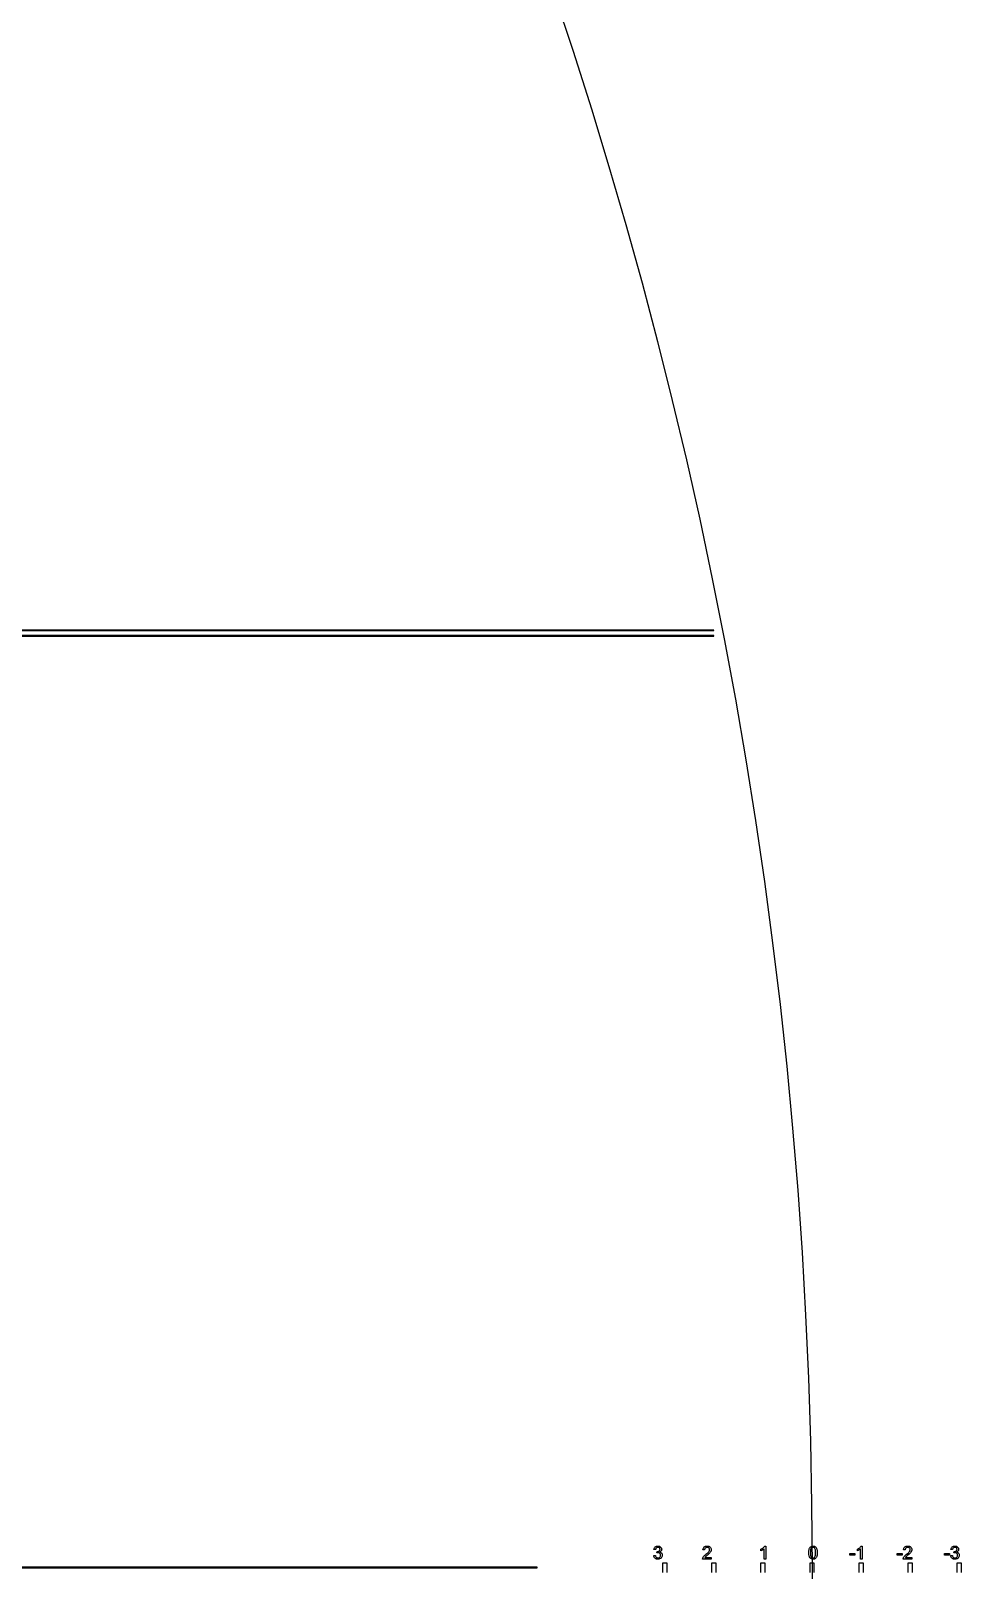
# Model space of a CAD drawing. Extents: x -52 to 52, y -50 to 50.
# Drawn here: x 42.04 to 51.52, y -0.03 to 15.66 of the extents above; entities that cross this region are included whole.
import ezdxf

# ---------------------------------------------------------------- set-up
doc = ezdxf.new("R2010")
doc.units = 0
for name, color, linetype in [('helperLayer', 6, 'CONTINUOUS'), ('largegap', 4, 'CONTINUOUS'), ('smallgap', 3, 'CONTINUOUS')]:
    doc.layers.add(name, color=color, linetype=linetype)

# ---------------------------------------------------------------- blocks, each defined once
blk = doc.blocks.new('WaferAlign')
at = {"layer": 'largegap', "linetype": 'CONTINUOUS'}
for points in [[(100.471632, 47.681001), (100.479218, 47.681633), (100.484456, 47.681272), (100.489603, 47.680459), (100.49448, 47.678924), (100.499176, 47.676937), (100.50342, 47.674408), (100.507213, 47.671428), (100.510374, 47.668087), (100.513083, 47.664294), (100.51516, 47.66014), (100.516695, 47.655986), (100.517599, 47.651651), (100.51796, 47.647226), (100.517599, 47.642981), (100.516786, 47.639008), (100.515341, 47.635215), (100.513354, 47.631602), (100.510735, 47.628261), (100.507574, 47.625281), (100.503872, 47.622662), (100.499718, 47.620404), (100.505226, 47.618598), (100.510103, 47.61616), (100.514347, 47.612999), (100.51796, 47.609116), (100.520759, 47.6046), (100.522836, 47.599543), (100.52401, 47.593944), (100.524462, 47.587803), (100.523649, 47.579405), (100.521301, 47.571728), (100.517328, 47.564684), (100.511819, 47.558363), (100.505046, 47.553035), (100.49746, 47.549332), (100.489061, 47.547074), (100.47985, 47.546352), (100.471451, 47.546984), (100.463865, 47.548881), (100.457002, 47.552132), (100.450861, 47.556737), (100.445714, 47.562246), (100.44183, 47.568658), (100.439121, 47.575702), (100.437766, 47.583649), (100.454022, 47.585816), (100.455647, 47.579314), (100.457724, 47.573896), (100.460343, 47.56938), (100.463504, 47.565858), (100.467026, 47.563149), (100.471, 47.561253), (100.475244, 47.560169), (100.47994, 47.559808), (100.485449, 47.560259), (100.490506, 47.561795), (100.495112, 47.564233), (100.499266, 47.567755), (100.502698, 47.571909), (100.505226, 47.576605), (100.506671, 47.581753), (100.507213, 47.587442), (100.506671, 47.59277), (100.505317, 47.597647), (100.503059, 47.601982), (100.499898, 47.605865), (100.495925, 47.609026), (100.49159, 47.611283), (100.486623, 47.612638), (100.481295, 47.61318), (100.478766, 47.612999), (100.476057, 47.612728), (100.473077, 47.612096), (100.469826, 47.611374), (100.471632, 47.625642), (100.472354, 47.625552), (100.473077, 47.625462), (100.474251, 47.625462), (100.479308, 47.625733), (100.484094, 47.626816), (100.48861, 47.628442), (100.492944, 47.63088), (100.496557, 47.63395), (100.499176, 47.637743), (100.500711, 47.642259), (100.501253, 47.647587), (100.500801, 47.651831), (100.499718, 47.655715), (100.497821, 47.659237), (100.495202, 47.662397), (100.491951, 47.664926), (100.488248, 47.666732), (100.484094, 47.667816), (100.479579, 47.668267), (100.474973, 47.667816), (100.470819, 47.666732), (100.467116, 47.664836), (100.463775, 47.662307), (100.460885, 47.658875), (100.458537, 47.654812), (100.456821, 47.649935), (100.455647, 47.644426), (100.439392, 47.647316), (100.441288, 47.654992), (100.444269, 47.661765), (100.448062, 47.667635), (100.452938, 47.672602), (100.458537, 47.676485), (100.464768, 47.679375), (100.471632, 47.681001)], [(100.964712, 47.679104), (100.972659, 47.681001), (100.98169, 47.681633), (100.990721, 47.68091), (100.998758, 47.678924), (101.005802, 47.675673), (101.011853, 47.671067), (101.016639, 47.665468), (101.020161, 47.659237), (101.022238, 47.652373), (101.022961, 47.644878), (101.02269, 47.640904), (101.022148, 47.636931), (101.021064, 47.633047), (101.019709, 47.629255), (101.017813, 47.625281), (101.015375, 47.621307), (101.012395, 47.617244), (101.008873, 47.613089), (101.004447, 47.608393), (100.998848, 47.602975), (100.991985, 47.596744), (100.983857, 47.58979), (100.977174, 47.584101), (100.971846, 47.579405), (100.967782, 47.575702), (100.965073, 47.573083), (100.963086, 47.570825), (100.96128, 47.568658), (100.959655, 47.566491), (100.95821, 47.564323), (101.023141, 47.564323), (101.023141, 47.5487), (100.935633, 47.5487), (100.935633, 47.55159), (100.935994, 47.554389), (100.936626, 47.557189), (100.937529, 47.559988), (100.939426, 47.564414), (100.941864, 47.568839), (100.944754, 47.573173), (100.948186, 47.577598), (100.95225, 47.582024), (100.957216, 47.5869), (100.962906, 47.592048), (100.969498, 47.597647), (100.979342, 47.605955), (100.98756, 47.613451), (100.993972, 47.619953), (100.998668, 47.625642), (101.001919, 47.630699), (101.004357, 47.635666), (101.005712, 47.640543), (101.006254, 47.645239), (101.005802, 47.649845), (101.004447, 47.654089), (101.00228, 47.657972), (100.9993, 47.661494), (100.995597, 47.664384), (100.991353, 47.666461), (100.986567, 47.667726), (100.981329, 47.668177), (100.97573, 47.667726), (100.970763, 47.666371), (100.966338, 47.664204), (100.962545, 47.661133), (100.959384, 47.65725), (100.957216, 47.652734), (100.955862, 47.647497), (100.95541, 47.641627), (100.938703, 47.643343), (100.940148, 47.652102), (100.942767, 47.659778), (100.94656, 47.666281), (100.951617, 47.671789), (100.957668, 47.676034), (100.964712, 47.679104)], [(101.565403, 47.677298), (101.567931, 47.681633), (101.578407, 47.681633), (101.578407, 47.5487), (101.562152, 47.5487), (101.562152, 47.652283), (101.558901, 47.649483), (101.555288, 47.646684), (101.551225, 47.643884), (101.546709, 47.641085), (101.542013, 47.638376), (101.537678, 47.636118), (101.533524, 47.634221), (101.529641, 47.632686), (101.529641, 47.6484), (101.536233, 47.651741), (101.542374, 47.655444), (101.548154, 47.659508), (101.553482, 47.663933), (101.558178, 47.668448), (101.562152, 47.672873), (101.565403, 47.677298)], [(102.060199, 47.681619), (102.060379, 47.681633), (102.065527, 47.681362), (102.070313, 47.680549), (102.074829, 47.679195), (102.079073, 47.677298), (102.082866, 47.67486), (102.086388, 47.67206), (102.089549, 47.668719), (102.092348, 47.664926), (102.094787, 47.660682), (102.096954, 47.655986), (102.098851, 47.650838), (102.1, 47.647087), (102.100566, 47.645239), (102.101831, 47.638917), (102.102734, 47.631602), (102.103276, 47.623294), (102.103547, 47.613992), (102.103185, 47.602885), (102.102282, 47.59286), (102.100837, 47.58401), (102.1, 47.580917), (102.09876, 47.576334), (102.096051, 47.569561), (102.09271, 47.563601), (102.088826, 47.558453), (102.084401, 47.554209), (102.079344, 47.550777), (102.073655, 47.548339), (102.067333, 47.546894), (102.060379, 47.546442), (102.051258, 47.547255), (102.043221, 47.549874), (102.036267, 47.554118), (102.030307, 47.560169), (102.024527, 47.569651), (102.020463, 47.581843), (102.018025, 47.596563), (102.017212, 47.613992), (102.017483, 47.6251), (102.018386, 47.635124), (102.019831, 47.643975), (102.021999, 47.651741), (102.024708, 47.658424), (102.027959, 47.664384), (102.031842, 47.669532), (102.036358, 47.673866), (102.041415, 47.677208), (102.047104, 47.679646), (102.053426, 47.681091), (102.060199, 47.681619), (102.060199, 47.668177), (102.054871, 47.667545), (102.050084, 47.665739), (102.04593, 47.662759), (102.042318, 47.658695), (102.038615, 47.65129), (102.035996, 47.641446), (102.034371, 47.628984), (102.033919, 47.613992), (102.034371, 47.599001), (102.035816, 47.58681), (102.038164, 47.577328), (102.041505, 47.570554), (102.045479, 47.565768), (102.049994, 47.562427), (102.054961, 47.56044), (102.060379, 47.559808), (102.065708, 47.56044), (102.070675, 47.562517), (102.0751, 47.565858), (102.079164, 47.570645), (102.082505, 47.577418), (102.084853, 47.5869), (102.086298, 47.599092), (102.08684, 47.613992), (102.086298, 47.628893), (102.084853, 47.641175), (102.082505, 47.650657), (102.079164, 47.657431), (102.0751, 47.662126), (102.070584, 47.665468), (102.065617, 47.667455), (102.060199, 47.668177), (102.060199, 47.681619), (102.060199, 47.681619)], [(102.436005, 47.588435), (102.436005, 47.604781), (102.485946, 47.604781), (102.485946, 47.588435), (102.436005, 47.588435)], [(102.547626, 47.677298), (102.550154, 47.681633), (102.56063, 47.681633), (102.56063, 47.5487), (102.544375, 47.5487), (102.544375, 47.652283), (102.541124, 47.649483), (102.537511, 47.646684), (102.533447, 47.643884), (102.528932, 47.641085), (102.524236, 47.638376), (102.519901, 47.636118), (102.515747, 47.634221), (102.511864, 47.632686), (102.511864, 47.6484), (102.518456, 47.651741), (102.524597, 47.655444), (102.530377, 47.659508), (102.535705, 47.663933), (102.540401, 47.668448), (102.544375, 47.672873), (102.547626, 47.677298)], [(102.918194, 47.588435), (102.918194, 47.604781), (102.968135, 47.604781), (102.968135, 47.588435), (102.918194, 47.588435)], [(103.008592, 47.679104), (103.016539, 47.681001), (103.02557, 47.681633), (103.034601, 47.68091), (103.042638, 47.678924), (103.049682, 47.675673), (103.055733, 47.671067), (103.060519, 47.665468), (103.064041, 47.659237), (103.066118, 47.652373), (103.066841, 47.644878), (103.06657, 47.640904), (103.066028, 47.636931), (103.064944, 47.633047), (103.06359, 47.629255), (103.061693, 47.625281), (103.059255, 47.621307), (103.056275, 47.617244), (103.052753, 47.613089), (103.048328, 47.608393), (103.042729, 47.602975), (103.035865, 47.596744), (103.027738, 47.58979), (103.021055, 47.584101), (103.015727, 47.579405), (103.011663, 47.575702), (103.008954, 47.573083), (103.006967, 47.570825), (103.005161, 47.568658), (103.003535, 47.566491), (103.00209, 47.564323), (103.067021, 47.564323), (103.067021, 47.5487), (102.979513, 47.5487), (102.979513, 47.55159), (102.979875, 47.554389), (102.980507, 47.557189), (102.98141, 47.559988), (102.983306, 47.564414), (102.985745, 47.568839), (102.988634, 47.573173), (102.992066, 47.577598), (102.99613, 47.582024), (103.001097, 47.5869), (103.006786, 47.592048), (103.013379, 47.597647), (103.023222, 47.605955), (103.03144, 47.613451), (103.037852, 47.619953), (103.042548, 47.625642), (103.045799, 47.630699), (103.048237, 47.635666), (103.049592, 47.640543), (103.050134, 47.645239), (103.049682, 47.649845), (103.048328, 47.654089), (103.04616, 47.657972), (103.04318, 47.661494), (103.039478, 47.664384), (103.035233, 47.666461), (103.030447, 47.667726), (103.025209, 47.668177), (103.01961, 47.667726), (103.014643, 47.666371), (103.010218, 47.664204), (103.006425, 47.661133), (103.003264, 47.65725), (103.001097, 47.652734), (102.999742, 47.647497), (102.999291, 47.641627), (102.982584, 47.643343), (102.984029, 47.652102), (102.986648, 47.659778), (102.990441, 47.666281), (102.995498, 47.671789), (103.001548, 47.676034), (103.008592, 47.679104)], [(103.400383, 47.588435), (103.400383, 47.604781), (103.450324, 47.604781), (103.450324, 47.588435), (103.400383, 47.588435)], [(103.497735, 47.681001), (103.505321, 47.681633), (103.510559, 47.681272), (103.515706, 47.680459), (103.520583, 47.678924), (103.525279, 47.676937), (103.529523, 47.674408), (103.533316, 47.671428), (103.536477, 47.668087), (103.539186, 47.664294), (103.541263, 47.66014), (103.542799, 47.655986), (103.543702, 47.651651), (103.544063, 47.647226), (103.543702, 47.642981), (103.542889, 47.639008), (103.541444, 47.635215), (103.539457, 47.631602), (103.536838, 47.628261), (103.533678, 47.625281), (103.529975, 47.622662), (103.525821, 47.620404), (103.53133, 47.618598), (103.536206, 47.61616), (103.540451, 47.612999), (103.544063, 47.609116), (103.546862, 47.6046), (103.54894, 47.599543), (103.550114, 47.593944), (103.550565, 47.587803), (103.549752, 47.579405), (103.547404, 47.571728), (103.543431, 47.564684), (103.537922, 47.558363), (103.531149, 47.553035), (103.53, 47.552474), (103.523563, 47.549332), (103.515164, 47.547074), (103.505953, 47.546352), (103.497554, 47.546984), (103.489969, 47.548881), (103.483105, 47.552132), (103.476964, 47.556737), (103.471817, 47.562246), (103.467934, 47.568658), (103.465224, 47.575702), (103.46387, 47.583649), (103.480125, 47.585816), (103.481751, 47.579314), (103.483828, 47.573896), (103.486447, 47.56938), (103.489607, 47.565858), (103.493129, 47.563149), (103.497103, 47.561253), (103.501347, 47.560169), (103.506043, 47.559808), (103.511552, 47.560259), (103.516609, 47.561795), (103.521215, 47.564233), (103.525369, 47.567755), (103.528801, 47.571909), (103.53133, 47.576605), (103.532774, 47.581753), (103.533316, 47.587442), (103.532774, 47.59277), (103.53142, 47.597647), (103.529162, 47.601982), (103.526001, 47.605865), (103.522028, 47.609026), (103.517693, 47.611283), (103.512726, 47.612638), (103.507398, 47.61318), (103.504869, 47.612999), (103.50216, 47.612728), (103.49918, 47.612096), (103.495929, 47.611374), (103.497735, 47.625642), (103.498458, 47.625552), (103.49918, 47.625462), (103.500354, 47.625462), (103.505411, 47.625733), (103.510198, 47.626816), (103.514713, 47.628442), (103.519048, 47.63088), (103.52266, 47.63395), (103.525279, 47.637743), (103.526814, 47.642259), (103.527356, 47.647587), (103.526904, 47.651831), (103.525821, 47.655715), (103.523924, 47.659237), (103.521305, 47.662397), (103.518054, 47.664926), (103.514352, 47.666732), (103.510198, 47.667816), (103.505682, 47.668267), (103.501076, 47.667816), (103.496922, 47.666732), (103.49322, 47.664836), (103.489878, 47.662307), (103.486988, 47.658875), (103.48464, 47.654812), (103.482925, 47.649935), (103.481751, 47.644426), (103.465495, 47.647316), (103.467392, 47.654992), (103.470372, 47.661765), (103.474165, 47.667635), (103.479041, 47.672602), (103.48464, 47.676485), (103.490872, 47.679375), (103.497735, 47.681001)]]:
    blk.add_lwpolyline(points, close=True, dxfattribs=at)
for points in [[(103.53, 47.41), (103.53, 47.51), (103.57, 47.51), (103.57, 47.41)], [(100.53, 47.41), (100.53, 47.51), (100.57, 47.51), (100.57, 47.41)], [(101.03, 47.41), (101.03, 47.51), (101.07, 47.51), (101.07, 47.41)], [(101.53, 47.41), (101.53, 47.51), (101.57, 47.51), (101.57, 47.41)], [(102.03, 47.41), (102.03, 47.51), (102.07, 47.51), (102.07, 47.41)], [(102.53, 47.41), (102.53, 47.51), (102.57, 47.51), (102.57, 47.41)], [(103.03, 47.41), (103.03, 47.51), (103.07, 47.51), (103.07, 47.41)]]:
    blk.add_lwpolyline(points, dxfattribs=at)

msp = doc.modelspace()

# ---------------------------------------------------------------- linework, layer by layer
at = {"layer": 'helperLayer', "linetype": 'CONTINUOUS'}
msp.add_circle((0, 0), 50, dxfattribs=at)
at = {"layer": 'smallgap', "linetype": 'CONTINUOUS'}
for points in [[(-48.8, 9.55), (49, 9.55), (49, 9.555), (-48.8, 9.555), (-48.8, 9.55)], [(-48.8, 9.495), (49, 9.495), (49, 9.5), (-48.8, 9.5), (-48.8, 9.495)], [(38.2, 0), (47.2, 0), (47.2, 0.005), (38.2, 0.005), (38.2, 0)]]:
    msp.add_lwpolyline(points, close=True, dxfattribs=at)

# ---------------------------------------------------------------- block references
msp.add_blockref('WaferAlign', (-52.05, -47.46))

doc.saveas('drawing.dxf')
